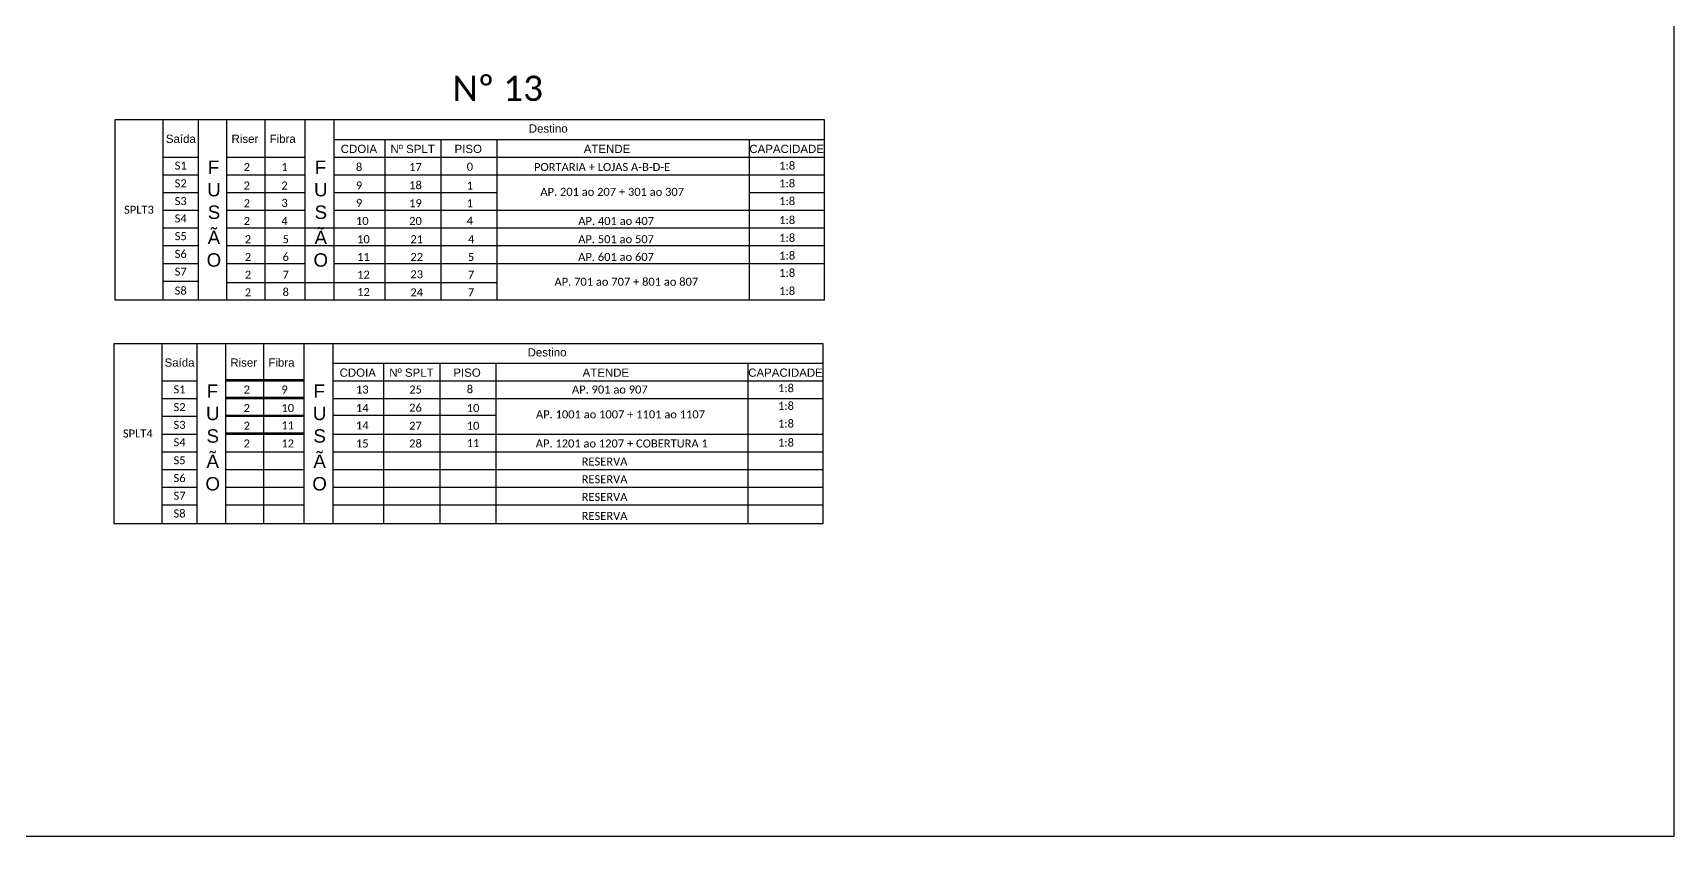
# Model space of a CAD drawing. Extents: x -89 to 2690, y 705 to 1299.
# Drawn here: x 2279.5 to 2690, y 705 to 905.9 of the extents above; entities that cross this region are included whole.
import ezdxf
from ezdxf.enums import TextEntityAlignment as Align

# ---------------------------------------------------------------- set-up
doc = ezdxf.new("R2010")
doc.units = 0
doc.styles.add('ARIAL', font='arial.ttf')
doc.styles.add('WMF-Calibri0', font='calibri.ttf')

msp = doc.modelspace()

# ---------------------------------------------------------------- linework, layer by layer
for p, q in [((2300.1, 884.19), (2477.39, 884.19)), ((2300.1, 839.06), (2300.1, 884.19)), ((2312, 884.19), (2312, 839.06)), ((2320.8, 884.19), (2320.8, 839.06)), ((2328.03, 839.06), (2328.03, 884.19)), ((2337.47, 884.19), (2337.47, 839.06)), ((2347.54, 884.19), (2347.54, 839.06)), ((2354.77, 884.19), (2354.77, 839.06)), ((2477.39, 884.19), (2477.39, 839.06)), ((2354.77, 879.26), (2477.39, 879.26)), ((2367.51, 879.26), (2367.51, 839.06)), ((2381.54, 879.26), (2381.54, 839.06)), ((2395.56, 879.26), (2395.56, 839.06)), ((2458.64, 879.26), (2458.64, 839.06)), ((2312, 874.83), (2320.8, 874.83)), ((2328.03, 874.83), (2347.54, 874.83)), ((2354.77, 874.83), (2477.39, 874.83)), ((2312, 870.4), (2320.8, 870.4)), ((2312, 870.4), (2320.51, 870.4)), ((2328.03, 870.4), (2347.54, 870.4)), ((2328.03, 870.4), (2347.24, 870.4)), ((2354.77, 870.4), (2477.39, 870.4)), ((2354.77, 870.4), (2477.39, 870.4)), ((2312, 865.97), (2320.8, 865.97)), ((2312, 865.97), (2320.51, 865.97)), ((2328.03, 865.97), (2347.54, 865.97)), ((2328.03, 865.97), (2347.24, 865.97)), ((2354.77, 865.97), (2395.56, 865.97)), ((2354.77, 865.97), (2395.26, 865.97)), ((2458.64, 865.97), (2477.39, 865.97)), ((2458.64, 865.97), (2477.39, 865.97)), ((2312, 861.54), (2320.8, 861.54)), ((2312, 861.54), (2320.51, 861.54)), ((2328.03, 861.54), (2347.54, 861.54)), ((2328.03, 861.54), (2347.24, 861.54)), ((2354.77, 861.54), (2477.39, 861.54)), ((2458.64, 861.54), (2477.39, 861.54)), ((2312, 857.11), (2320.8, 857.11)), ((2328.03, 857.11), (2477.39, 857.11)), ((2312, 852.68), (2320.8, 852.68)), ((2328.03, 852.68), (2477.39, 852.68)), ((2312, 848.24), (2320.8, 848.24)), ((2328.03, 848.24), (2347.54, 848.24)), ((2354.77, 848.24), (2458.64, 848.24)), ((2458.64, 848.24), (2477.39, 848.24)), ((2312, 843.81), (2320.8, 843.81)), ((2328.03, 843.49), (2395.56, 843.49)), ((2477.39, 839.06), (2300.1, 839.06)), ((2299.8, 828.23), (2477.1, 828.23)), ((2299.8, 783.11), (2299.8, 828.23)), ((2311.71, 828.23), (2311.71, 783.11)), ((2320.51, 828.23), (2320.51, 783.11)), ((2327.74, 783.11), (2327.74, 828.23)), ((2337.18, 828.23), (2337.18, 783.11)), ((2347.24, 828.23), (2347.24, 783.11)), ((2354.48, 828.23), (2354.48, 783.11)), ((2477.1, 828.23), (2477.1, 783.11)), ((2354.48, 823.31), (2477.1, 823.31)), ((2367.21, 823.31), (2367.21, 783.11)), ((2381.25, 823.31), (2381.25, 783.11)), ((2395.26, 823.31), (2395.26, 783.11)), ((2458.35, 823.31), (2458.35, 783.11)), ((2311.71, 818.88), (2320.51, 818.88)), ((2327.74, 819.2), (2347.24, 819.2)), ((2327.74, 818.88), (2347.24, 818.88)), ((2354.48, 818.88), (2477.1, 818.88)), ((2311.71, 814.45), (2320.51, 814.45)), ((2327.74, 814.77), (2347.24, 814.77)), ((2327.74, 814.45), (2347.24, 814.45)), ((2354.48, 814.45), (2477.1, 814.45)), ((2311.71, 810.01), (2320.51, 810.01)), ((2327.74, 810.33), (2347.24, 810.33)), ((2327.74, 810.01), (2347.24, 810.01)), ((2354.48, 810.33), (2395.26, 810.33)), ((2311.71, 805.58), (2320.51, 805.58)), ((2327.74, 805.9), (2347.24, 805.9)), ((2327.74, 805.58), (2347.24, 805.58)), ((2354.48, 805.58), (2458.35, 805.58)), ((2458.35, 805.58), (2477.1, 805.58)), ((2311.71, 801.15), (2320.51, 801.15)), ((2327.74, 801.15), (2347.24, 801.15)), ((2354.48, 801.15), (2477.1, 801.15)), ((2311.71, 796.72), (2320.51, 796.72)), ((2327.74, 796.72), (2347.24, 796.72)), ((2354.48, 796.72), (2477.1, 796.72)), ((2311.71, 792.29), (2320.51, 792.29)), ((2327.74, 792.29), (2347.24, 792.29)), ((2354.48, 792.29), (2458.35, 792.29)), ((2458.35, 792.29), (2477.1, 792.29)), ((2311.71, 787.86), (2320.51, 787.86)), ((2327.74, 787.86), (2347.24, 787.86)), ((2354.48, 787.86), (2477.1, 787.86)), ((2477.1, 783.11), (2299.8, 783.11))]:
    msp.add_line(p, q)
msp.add_lwpolyline([(1851.46, 705.02), (2690.02, 705.02), (2690.02, 1299.02), (1851.46, 1299.02), (1851.46, 705.02)])

# ---------------------------------------------------------------- texts
at = {"style": 'WMF-Calibri0'}
msp.add_text('Nº 13', height=6.3, dxfattribs=at).set_placement((2384.43, 888.87))
at = {"style": 'ARIAL'}
for s, p in [('Destino', (2408.39, 881.96)), ('Saída', (2316.49, 879.4)), ('Riser', (2332.52, 879.4)), ('Fibra', (2341.96, 879.4)), ('CDOIA', (2361.03, 876.87)), ('Nº SPLT', (2374.47, 876.87)), ('PISO', (2388.38, 876.87)), ('ATENDE', (2423.09, 876.87)), ('CAPACIDADE', (2468.02, 876.87)), ('Destino', (2408.09, 826)), ('Saída', (2316.19, 823.44)), ('Riser', (2332.22, 823.44)), ('Fibra', (2341.66, 823.44)), ('CDOIA', (2360.74, 820.92)), ('Nº SPLT', (2374.17, 820.92)), ('PISO', (2388.08, 820.92)), ('ATENDE', (2422.8, 820.92)), ('CAPACIDADE', (2467.73, 820.92))]:
    msp.add_text(s, height=2.055, dxfattribs=at).set_placement(p, align=Align.MIDDLE_CENTER)
at = {"linetype": 'Continuous', "style": 'ARIAL'}
for s, p in [('F', (2323.25, 870.59)), ('F', (2349.98, 870.59)), ('U', (2323.08, 865)), ('U', (2349.81, 865)), ('S', (2323.22, 859.36)), ('S', (2349.95, 859.36)), ('Ã', (2323.2, 853.06)), ('Ã', (2349.93, 853.06)), ('O', (2322.94, 847.42)), ('O', (2349.67, 847.42)), ('F', (2322.95, 814.63)), ('F', (2349.68, 814.63)), ('U', (2322.78, 809.05)), ('U', (2349.51, 809.05)), ('S', (2322.92, 803.41)), ('S', (2349.65, 803.41)), ('Ã', (2322.9, 797.1)), ('Ã', (2349.64, 797.1)), ('O', (2322.64, 791.46)), ('O', (2349.37, 791.46))]:
    msp.add_text(s, height=3.35, dxfattribs=at).set_placement(p)
at = {"color": 7, "style": 'WMF-Calibri0'}
for s, height, p in [('2', 2, (2332.2, 871.34)), ('1', 2, (2341.64, 871.34)), ('8', 2, (2360.29, 871.34)), ('17', 2.002, (2373.61, 871.34)), ('0', 2, (2388, 871.42)), ('PORTARIA + LOJAS A-B-D-E', 2.0018, (2404.82, 871.34)), ('2', 2, (2332.2, 866.71)), ('2', 2, (2341.64, 866.71)), ('9', 2, (2360.29, 866.71)), ('18', 2.002, (2373.61, 866.8)), ('1', 2, (2388, 866.71)), ('AP. 201 ao 207 + 301 ao 307 ', 2.0018, (2406.41, 865.13)), ('2', 2, (2332.2, 862.28)), ('3', 2, (2341.64, 862.37)), ('9', 2, (2360.29, 862.37)), ('19', 2.002, (2373.61, 862.28)), ('1', 2, (2388, 862.28)), ('2', 2, (2332.2, 857.85)), ('4', 2, (2341.64, 857.85)), ('10', 2.002, (2360.29, 857.85)), ('20', 2.002, (2373.61, 857.85)), ('4', 2, (2388, 857.93)), ('AP. 401 ao 407 ', 2.0018, (2415.9, 857.85)), ('2', 2, (2332.5, 853.29)), ('5', 2, (2341.94, 853.29)), ('10', 2.002, (2360.59, 853.29)), ('21', 2.002, (2373.91, 853.29)), ('4', 2, (2388.3, 853.29)), ('AP. 501 ao 507 ', 2.0018, (2415.88, 853.29)), ('2', 2, (2332.5, 848.86)), ('6', 2, (2341.94, 848.86)), ('11', 2.002, (2360.59, 848.86)), ('22', 2.002, (2373.91, 848.86)), ('5', 2, (2388.3, 848.86)), ('AP. 601 ao 607 ', 2.0018, (2415.88, 848.86)), ('2', 2, (2332.5, 844.43)), ('7', 2, (2341.94, 844.43)), ('12', 2.002, (2360.59, 844.43)), ('23', 2.002, (2373.91, 844.51)), ('7', 2, (2388.3, 844.43)), ('2', 2, (2332.5, 840)), ('8', 2, (2341.94, 840.08)), ('12', 2.002, (2360.59, 840.08)), ('24', 2.002, (2373.91, 840)), ('7', 2, (2388.3, 840)), ('AP. 701 ao 707 + 801 ao 807 ', 2.0018, (2409.95, 842.65)), ('2', 2, (2332.2, 815.7)), ('9', 2, (2341.64, 815.7)), ('13', 2.002, (2360.29, 815.7)), ('25', 2.002, (2373.61, 815.7)), ('8', 2, (2388, 815.79)), ('AP. 901 ao 907 ', 2.0018, (2414.32, 815.7)), ('2', 2, (2332.2, 811.08)), ('10', 2.002, (2341.64, 811.08)), ('14', 2.002, (2360.29, 811.08)), ('26', 2.002, (2373.61, 811.16)), ('10', 2.002, (2388, 811.08)), ('AP. 1001 ao 1007 + 1101 ao 1107 ', 2.0018, (2405.32, 809.49)), ('2', 2, (2332.2, 806.64)), ('11', 2.002, (2341.64, 806.73)), ('14', 2.002, (2360.29, 806.73)), ('27', 2.002, (2373.61, 806.64)), ('10', 2.002, (2388, 806.64)), ('2', 2, (2332.2, 802.21)), ('12', 2.002, (2341.64, 802.21)), ('15', 2.002, (2360.29, 802.21)), ('28', 2.002, (2373.61, 802.21)), ('11', 2.002, (2388, 802.3)), ('AP. 1201 ao 1207 + COBERTURA 1 ', 2.0018, (2405.27, 802.21)), ('RESERVA', 2.002, (2416.75, 797.7)), ('RESERVA', 2.002, (2416.75, 793.27)), ('RESERVA', 2.002, (2416.75, 788.84)), ('RESERVA', 2.002, (2416.75, 784.09))]:
    msp.add_text(s, height=height, dxfattribs=at).set_placement(p)
at = {"color": 7, "lineweight": 0, "style": 'WMF-Calibri0', "flags": 8}
for tag, p, s in [('S1', (2314.95, 871.69), 'S1'), ('1:8', (2466.15, 871.69), '1:8'), ('S2', (2314.95, 867.26), 'S2'), ('1:8', (2466.15, 867.26), '1:8'), ('SPLT3', (2302.29, 860.66), 'XX'), ('S3', (2314.95, 862.82), 'S3'), ('1:8', (2466.15, 862.82), '1:8'), ('S4', (2314.95, 858.48), 'S4'), ('1:8', (2466.15, 858.07), '1:8'), ('S5', (2314.95, 854.05), 'S4'), ('1:8', (2466.15, 853.64), '1:8'), ('S6', (2314.95, 849.62), 'S4'), ('1:8', (2466.15, 849.21), '1:8'), ('S7', (2314.95, 845.19), 'S4'), ('1:8', (2466.15, 844.87), '1:8'), ('S8', (2314.95, 840.43), 'S4'), ('1:8', (2466.15, 840.35), '1:8'), ('S1', (2314.66, 815.73), 'S1'), ('1:8', (2465.85, 816.05), '1:8'), ('S2', (2314.66, 811.3), 'S2'), ('1:8', (2465.85, 811.62), '1:8'), ('S3', (2314.66, 806.87), 'S3'), ('1:8', (2465.85, 807.19), '1:8'), ('SPLT4', (2301.99, 804.71), 'XX'), ('S4', (2314.66, 802.52), 'S4'), ('1:8', (2465.85, 802.44), '1:8'), ('S5', (2314.66, 798.01), 'S5'), ('S6', (2314.66, 793.57), 'S6'), ('S7', (2314.66, 789.14), 'S7'), ('S8', (2314.66, 784.71), 'S8')]:
    msp.add_attdef(tag, p, s, height=2.002, dxfattribs=at)

doc.saveas('drawing.dxf')
